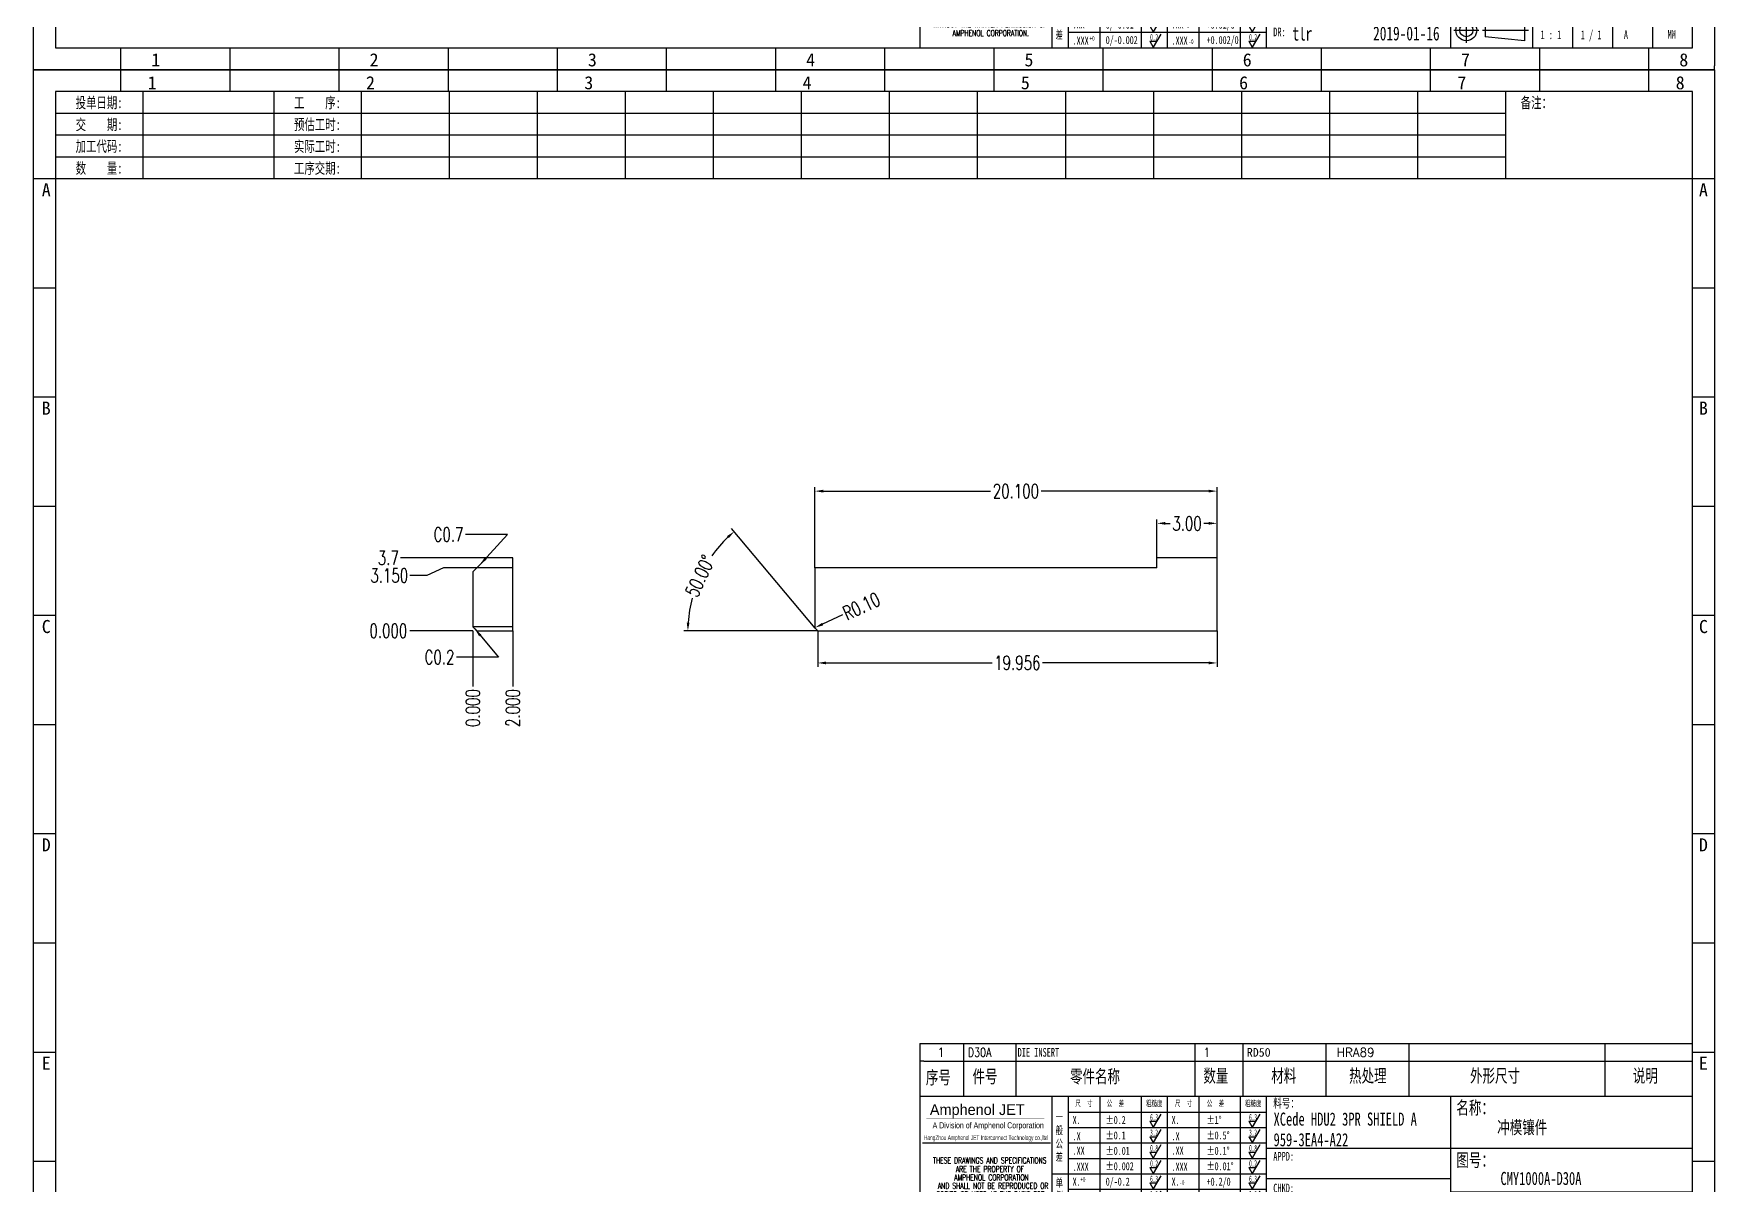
# Model space of a CAD drawing. Header units: millimetres. Extents: x -2852 to 5627, y -2271 to 1849.
# Drawn here: x -1594 to -1510, y -242 to -184.5 of the extents above; entities that cross this region are included whole.
import ezdxf
from ezdxf.enums import TextEntityAlignment as Align

# ---------------------------------------------------------------- set-up
doc = ezdxf.new("R2010")
doc.units = ezdxf.units.MM
doc.header["$PDSIZE"] = 3
for name, color, linetype in [('1', 7, 'Continuous'), ('41', 1, 'Continuous'), ('D03', 7, 'Continuous')]:
    doc.layers.add(name, color=color, linetype=linetype)
doc.styles.add('CH', font='仿宋_GB2312_0.ttf')
doc.styles.add('jet02', font='simplex.shx', dxfattribs={"width": 0.7})
doc.styles.add('SIMPLEX', font='SIMPLEX')
doc.styles.get("Standard").update_dxf_attribs({"font": '仿宋_GB2312_0.ttf', "width": 0.7})
doc.styles.add('TEXTSTYLE_1', font='TRIUMB.TTF')
doc.styles.add('TEXTSTYLE_2', font='TRIUM.TTF')
doc.styles.add('tk', font='', dxfattribs={"width": 0.7})
doc.styles.add('tk 2', font='仿宋_GB2312_0.ttf', dxfattribs={"width": 0.65})
doc.styles.add('tk 4', font='simplex.shx', dxfattribs={"width": 0.65, "bigfont": 'bigfont.shx'})
doc.styles.get('tk').set_extended_font_data('NSimSun')
doc.dimstyles.new('jet02', dxfattribs={"dimtxt": 3.5, "dimasz": 2.1, "dimexe": 1, "dimexo": 0, "dimgap": 0.5, "dimtad": 0, "dimtoh": 1, "dimdec": 3, "dimzin": 9, "dimdsep": 46, "dimtxsty": 'jet02', "dimcen": 0, "dimclrt": 256, "dimazin": 2, "dimtfac": 1, "dimtdec": 3, "dimtofl": 0, "dimtmove": 0, "dimatfit": 1, "dimfxl": 1, "dimarcsym": 0})

# ---------------------------------------------------------------- blocks, each defined once
blk = doc.blocks.new('A3-N')
at = {"layer": '1', "color": 1}
for p, q in [((0, 0), (0, 296.73)), ((0, 296.73), (420, 296.73)), ((21.82, 291.27), (21.82, 296.73)), ((49.09, 291.27), (49.09, 296.73)), ((76.36, 291.27), (76.36, 296.73)), ((103.64, 291.27), (103.64, 296.73)), ((103.64, 291.27), (103.64, 296.73)), ((103.64, 291.27), (103.64, 296.73)), ((130.91, 291.27), (130.91, 296.73)), ((158.18, 291.27), (158.18, 296.73)), ((185.45, 291.27), (185.45, 296.73)), ((212.73, 291.27), (212.73, 296.73)), ((240, 291.27), (240, 296.73)), ((267.27, 291.27), (267.27, 296.73)), ((294.55, 291.27), (294.55, 296.73)), ((321.82, 291.27), (321.82, 296.73)), ((349.09, 291.27), (349.09, 296.73)), ((376.36, 291.27), (376.36, 296.73)), ((403.64, 291.27), (403.64, 296.73)), ((420, 296.73), (420, 1)), ((5.45, 269.45), (0, 269.45)), ((420, 269.45), (414.55, 269.45)), ((5.45, 242.18), (0, 242.18)), ((420, 242.18), (414.55, 242.18)), ((5.45, 214.91), (0, 214.91)), ((420, 214.91), (414.55, 214.91)), ((5.45, 187.64), (0, 187.64)), ((420, 187.64), (414.55, 187.64)), ((5.45, 160.36), (0, 160.36)), ((420, 160.36), (414.55, 160.36)), ((5.45, 133.09), (0, 133.09)), ((420, 133.09), (414.55, 133.09)), ((5.45, 105.82), (0, 105.82)), ((420, 105.82), (414.55, 105.82)), ((5.45, 78.55), (0, 78.55)), ((420, 78.55), (414.55, 78.55)), ((5.45, 51.27), (0, 51.27)), ((420, 51.27), (414.55, 51.27)), ((222.45, 49.09), (221.45, 49.09)), ((221.45, 49.09), (221.45, 40.36)), ((222.45, 49.09), (414.55, 49.09)), ((232.36, 49.09), (232.36, 40.36)), ((245.45, 49.09), (245.45, 40.36)), ((290.18, 49.09), (290.18, 40.36)), ((302.18, 49.09), (302.18, 40.36)), ((322.91, 49.09), (322.91, 40.36)), ((343.64, 49.09), (343.64, 40.36)), ((392.73, 40.36), (392.73, 49.09)), ((258.55, 40.36), (258.55, 5.44)), ((266.45, 40.36), (266.45, 5.44)), ((276.78, 40.36), (276.78, 5.45)), ((291.18, 40.36), (291.18, 5.45)), ((301.51, 40.37), (301.51, 5.46)), ((308.01, 40.36), (308.01, 5.45)), ((354.09, 40.36), (354.09, 5.45)), ((308.01, 32.39), (258.55, 32.39)), ((308.01, 28.54), (258.55, 28.54)), ((414.55, 27.27), (308.01, 27.27)), ((5.45, 24), (0, 24)), ((308.01, 24.69), (258.55, 24.69)), ((420, 24), (414.55, 24)), ((308.01, 16.99), (258.55, 16.99)), ((354.09, 19.63), (308.01, 19.63)), ((308.01, 13.14), (258.55, 13.14)), ((414.55, 16.36), (354.09, 16.36)), ((374.55, 16.36), (374.55, 5.45)), ((384.55, 16.36), (384.55, 5.45)), ((394.55, 16.36), (394.55, 5.45)), ((404.55, 16.36), (404.55, 5.45)), ((308.01, 9.29), (258.55, 9.29)), ((308.01, 11.99), (354.09, 11.99)), ((372.51, 12.49), (362.69, 11.5)), ((362.69, 11.5), (362.69, 8.23)), ((372.51, 12.49), (372.51, 7.25)), ((414.55, 12), (374.55, 12)), ((21.82, 0), (21.82, 5.45)), ((49.09, 0), (49.09, 5.45)), ((76.36, 0), (76.36, 5.45)), ((103.64, 0), (103.64, 5.45)), ((130.91, 0), (130.91, 5.45)), ((158.18, 0), (158.18, 5.45)), ((185.45, 0), (185.45, 5.45)), ((212.73, 0), (212.73, 5.45)), ((240, 0), (240, 5.45)), ((267.27, 0), (267.27, 5.45)), ((294.55, 0), (294.55, 5.45)), ((321.82, 0), (321.82, 5.45)), ((349.09, 0), (349.09, 5.45)), ((372.51, 7.25), (362.69, 8.23)), ((376.36, 0), (376.36, 5.45)), ((403.64, 0), (403.64, 5.45)), ((1, 0), (0, 0)), ((420, 0), (1, 0)), ((420, 0), (420, 1))]:
    blk.add_line(p, q, dxfattribs=at)
at = {"layer": '1'}
for p, q in [((414.55, 278.18), (414.55, 284.73)), ((221.45, 40.36), (221.45, 5.45)), ((221.45, 40.36), (414.55, 40.36)), ((221.45, 40.36), (414.55, 40.36)), ((254.41, 40.36), (254.41, 5.45)), ((283.28, 40.36), (283.28, 5.45)), ((308.01, 36.24), (258.55, 36.24)), ((222.08, 28.67), (254.12, 28.67)), ((308.01, 20.84), (254.41, 20.84))]:
    blk.add_line(p, q, dxfattribs=at)
at = {"layer": '1', "color": 1, "ltscale": 0.05}
for p, q in [((278.93, 34.04), (279.79, 32.56)), ((278.93, 34.04), (280.65, 34.04)), ((281.68, 35.84), (279.79, 32.56)), ((303.66, 34.05), (304.52, 32.56)), ((303.66, 34.05), (305.38, 34.05)), ((306.41, 35.84), (304.52, 32.56)), ((278.93, 30.19), (279.79, 28.71)), ((278.93, 30.19), (280.65, 30.19)), ((281.68, 31.99), (279.79, 28.71)), ((303.66, 30.2), (305.38, 30.2)), ((303.66, 30.2), (304.52, 28.71)), ((306.41, 31.99), (304.52, 28.71)), ((278.93, 26.34), (279.79, 24.86)), ((278.93, 26.34), (280.65, 26.34)), ((281.68, 28.14), (279.79, 24.86)), ((303.66, 26.35), (304.52, 24.86)), ((303.66, 26.35), (305.38, 26.35)), ((306.41, 28.14), (304.52, 24.86)), ((278.93, 22.49), (280.65, 22.49)), ((278.93, 22.49), (279.79, 21.01)), ((281.68, 24.29), (279.79, 21.01)), ((303.66, 22.5), (305.38, 22.5)), ((303.66, 22.5), (304.52, 21.01)), ((306.41, 24.29), (304.52, 21.01)), ((278.93, 18.66), (279.79, 17.17)), ((278.93, 18.66), (280.65, 18.66)), ((281.68, 20.45), (279.79, 17.17)), ((303.66, 18.66), (304.52, 17.18)), ((303.66, 18.66), (305.38, 18.66)), ((306.41, 20.46), (304.52, 17.18)), ((278.93, 14.81), (280.65, 14.81)), ((278.93, 14.81), (279.79, 13.32)), ((281.68, 16.6), (279.79, 13.32)), ((281.68, 12.75), (279.79, 9.47)), ((303.66, 14.81), (305.38, 14.81)), ((303.66, 14.81), (304.52, 13.33)), ((306.41, 16.61), (304.52, 13.33)), ((306.41, 12.76), (304.52, 9.48)), ((278.93, 10.96), (279.79, 9.47)), ((278.93, 10.96), (280.65, 10.96)), ((281.68, 8.9), (279.79, 5.62)), ((303.66, 10.96), (304.52, 9.48)), ((303.66, 10.96), (305.38, 10.96)), ((306.41, 8.91), (304.52, 5.63)), ((278.93, 7.11), (279.79, 5.62)), ((278.93, 7.11), (280.65, 7.11)), ((303.66, 7.11), (305.38, 7.11)), ((303.66, 7.11), (304.52, 5.63))]:
    blk.add_line(p, q, dxfattribs=at)
at = {"layer": '1', "color": 1, "ltscale": 0.1}
for p, q in [((358.01, 13.02), (358.01, 6.71)), ((354.86, 9.87), (361.17, 9.87)), ((362.03, 9.87), (373.54, 9.87))]:
    blk.add_line(p, q, dxfattribs=at)
at = {"layer": '1'}
blk.add_lwpolyline([(221.45, 5.45), (414.55, 5.45), (414.55, 291.27), (5.45, 291.27), (5.45, 5.45), (414.55, 5.45)], dxfattribs=at)
at = {"layer": '1', "color": 7, "linetype": 'Continuous', "const_width": 0.123}
blk.add_lwpolyline([(223.11, 34.74), (252.6, 34.76)], dxfattribs=at)
at = {"layer": '1', "color": 1}
for radius in [2.62, 1.64]:
    blk.add_circle((358.01, 9.87), radius, dxfattribs=at)
at = {"layer": '41'}
for p, q in [((27.27, 291.27), (27.27, 269.45)), ((60, 291.27), (60, 269.45)), ((81.82, 291.27), (81.82, 269.45)), ((103.82, 291.27), (103.82, 269.45)), ((125.82, 291.27), (125.82, 269.45)), ((147.82, 291.27), (147.82, 269.45)), ((169.82, 291.27), (169.82, 269.45)), ((191.82, 291.27), (191.82, 269.45)), ((213.82, 291.27), (213.82, 269.45)), ((235.82, 291.27), (235.82, 269.45)), ((257.82, 291.27), (257.82, 269.45)), ((279.82, 291.27), (279.82, 269.45)), ((301.82, 291.27), (301.82, 269.45)), ((323.82, 291.27), (323.82, 269.45)), ((345.82, 291.27), (345.82, 269.45)), ((367.82, 291.27), (367.82, 269.45)), ((367.82, 285.82), (5.45, 285.82)), ((367.82, 280.36), (5.45, 280.36)), ((367.82, 274.91), (5.45, 274.91)), ((414.55, 269.45), (5.45, 269.45))]:
    blk.add_line(p, q, dxfattribs=at)
at = {"layer": '1', "color": 1}
for s, p in [('1', (29.64, 295.11)), ('2', (84.18, 295.11)), ('3', (138.73, 295.11)), ('4', (193.27, 295.11)), ('5', (247.82, 295.11)), ('6', (302.36, 295.11)), ('7', (356.91, 295.11)), ('8', (411.45, 295.11)), ('1', (30.53, 4.11)), ('2', (85.08, 4.11)), ('3', (139.62, 4.11)), ('4', (194.17, 4.11)), ('5', (248.72, 4.11)), ('6', (303.26, 4.11)), ('7', (357.81, 4.11)), ('8', (412.35, 4.11))]:
    blk.add_text(s, height=3.27, dxfattribs=at).set_placement(p, align=Align.TOP_CENTER)
at = {"layer": '1', "style": 'tk', "width": 0.7}
for s, p in [('投单日期:', (16.36, 288.55)), ('工    序:', (70.91, 288.55)), ('备注：', (375.51, 288.55)), ('交    期:', (16.36, 283.09)), ('预估工时:', (70.91, 283.09)), ('加工代码:', (16.36, 277.64)), ('实际工时:', (70.91, 277.64)), ('数    量:', (16.36, 272.18)), ('工序交期:', (70.91, 272.18))]:
    blk.add_text(s, height=2.727, dxfattribs=at).set_placement(p, align=Align.MIDDLE)
at = {"layer": '1', "color": 1}
for s, p in [('A', (2.04, 268.36)), ('B', (2.04, 213.82)), ('C', (2.04, 159.27)), ('D', (2.04, 104.73)), ('E', (2.04, 50.18))]:
    blk.add_text(s, height=3.27, dxfattribs=at).set_placement(p, align=Align.TOP_LEFT)
for s, p in [('A', (418.37, 268.36)), ('B', (418.37, 213.82)), ('C', (418.37, 159.27)), ('D', (418.37, 104.73)), ('E', (418.37, 50.18))]:
    blk.add_text(s, height=3.27, dxfattribs=at).set_placement(p, align=Align.TOP_RIGHT)
at = {"layer": '1', "color": 1, "style": 'tk 2', "width": 0.7}
for s, height, p in [('序号', 3.273, (222.96, 43.34)), ('件号', 3.273, (234.62, 43.61)), ('零件名称', 3.273, (258.97, 43.61)), ('数量', 3.273, (292.3, 43.78)), ('材料', 3.273, (309.27, 43.78)), ('热处理', 3.273, (328.71, 43.78)), ('外形尺寸', 3.273, (358.94, 43.78)), ('说明', 3.273, (399.61, 43.78)), ('料号：', 2.182, (309.77, 37.46)), ('名称：', 3.273, (355.52, 35.79)), ('图号：', 3.273, (355.52, 22.7)), ('比 例', 2.182, (376.69, 13.18)), ('页 码', 2.182, (386.85, 13.18)), ('版 次', 2.182, (396.31, 13.18)), ('单位', 2.182, (407.35, 13.18))]:
    blk.add_text(s, height=height, dxfattribs=at).set_placement(p)
at = {"layer": '1', "color": 7, "linetype": 'Continuous', "style": 'TEXTSTYLE_1'}
blk.add_text('Amphenol JET', height=2.7, dxfattribs=at).set_placement((223.96, 35.61))
at = {"layer": '1', "color": 7, "linetype": 'Continuous'}
for s, height, style, width, p in [('A Division of Amphenol Corporation', 1.5, 'TEXTSTYLE_2', 0.7, (224.64, 32.29)), ('HangZhou Amphenol JET Interconnect Technology co.,ltd ', 1.2, 'TEXTSTYLE_2', 0.6, (222.47, 29.36)), ('THESE DRAWINGS AND SPECIFICATIONS', 1.5, 'tk 4', 0.6, (224.73, 23.52)), ('ARE THE PROPERTY OF', 1.5, 'tk 4', 0.6, (230.45, 21.35)), ('AND SHALL NOT BE REPRODUCED OR', 1.5, 'tk 4', 0.6, (225.95, 17.17)), ('AMPHENOL CORPORATION', 1.5, 'tk 4', 0.6, (230.04, 19.27)), ('THE MANUFACTURE OR SALE OF APPARATUS', 1.5, 'tk 4', 0.6, (223.5, 12.92)), ('COPIED OR USED AS THE BASIS FOR', 1.5, 'tk 4', 0.6, (225.54, 15.02)), ('WITHOUT THE WRITTEN PERMISSION OF', 1.5, 'tk 4', 0.6, (224.73, 10.67)), ('AMPHENOL CORPORATION.', 1.5, 'tk 4', 0.6, (229.63, 8.4))]:
    blk.add_text(s, height=height, dxfattribs=dict(at, style=style, width=width)).set_placement(p)
at = {"layer": '1', "color": 1, "style": 'tk 2', "width": 0.7}
for s, p in [('X.', (259.64, 34.37)), ('%%P0.2', (267.9, 34.37)), ('X.', (284.37, 34.37)), ('%%P1%%D', (293.12, 34.37)), ('.X', (259.64, 30.28)), ('%%P0.1', (267.9, 30.52)), ('.X', (284.37, 30.28)), ('%%P0.5%%D', (293.12, 30.52)), ('.XX', (259.64, 26.71)), ('%%P0.01', (267.9, 26.67)), ('.XX', (284.37, 26.71)), ('%%P0.1%%D', (293.12, 26.67)), ('.XXX', (259.64, 22.68)), ('%%P0.002', (267.9, 22.82)), ('.XXX', (284.37, 22.68)), ('%%P0.01%%D', (293.12, 22.82)), ('X.', (259.64, 18.97)), ('0/-0.2', (267.9, 18.97)), ('X.', (284.37, 18.97)), ('+0.2/0', (293.12, 18.97)), ('.X', (259.64, 14.88)), ('0/-0.1', (267.9, 15.12)), ('.X', (284.37, 14.88)), ('+0.1/0', (293.12, 15.12)), ('.XX', (259.64, 11.31)), ('0/-0.01', (267.9, 11.27)), ('0/-0.002', (267.9, 7.42)), ('.XX', (284.37, 11.31)), ('+0.01/0', (293.12, 11.27)), ('+0.002/0', (293.12, 7.42)), ('.XXX', (259.64, 7.28)), ('.XXX', (284.37, 7.28))]:
    blk.add_text(s, height=2, dxfattribs=at).set_placement(p, align=Align.MIDDLE_LEFT)
at = {"layer": '1', "color": 1, "ltscale": 0.05, "style": 'tk 2', "width": 0.5}
for s, p in [('6.3', (279.01, 34.26)), ('6.3', (303.74, 34.27)), ('3.2', (279.01, 30.41)), ('3.2', (303.74, 30.42)), ('0.8', (279.01, 26.56)), ('0.8', (303.74, 26.57)), ('0.2', (279.01, 22.71)), ('0.2', (303.74, 22.72)), ('6.3', (279.01, 18.87)), ('6.3', (303.74, 18.88)), ('3.2', (279.01, 15.02)), ('0.8', (279.01, 11.17)), ('3.2', (303.74, 15.03)), ('0.8', (303.74, 11.18)), ('0.2', (279.01, 7.32)), ('0.2', (303.74, 7.33))]:
    blk.add_text(s, height=1.6, dxfattribs=at).set_placement(p)
at = {"layer": '1', "style": 'tk 2', "width": 0.7}
for s, p in [('APPD:', (309.77, 24.21)), ('CHKD:', (309.77, 16.27)), ('DR:', (309.77, 8.35))]:
    blk.add_text(s, height=2.182, dxfattribs=at).set_placement(p)
at = {"layer": '1', "color": 7, "style": 'tk 2', "width": 0.7}
blk.add_text('MM', height=2.182, dxfattribs=at).set_placement((408.31, 7.75))
at = {"layer": '1', "color": 1, "ltscale": 0.05, "char_height": 1.5, "width": 6.3627, "attachment_point": 1, "style": 'tk 2'}
for s, insert in [('尺  寸', (260.31, 39.25)), ('公  差', (268.17, 39.25)), ('粗糙度', (277.98, 39.25)), ('尺  寸', (285.2, 39.25)), ('公  差', (293.18, 39.25)), ('粗糙度', (302.71, 39.26))]:
    blk.add_mtext(s, dxfattribs=dict(at, insert=insert))
at = {"layer": '1', "ltscale": 0.05, "char_height": 2, "width": 2.5195, "attachment_point": 1, "style": 'tk 2'}
for s, insert in [('一般公差', (255.39, 36.11)), ('单侧公差', (255.39, 19.71))]:
    blk.add_mtext(s, dxfattribs=dict(at, insert=insert))
at = {"layer": '1', "color": 1, "ltscale": 0.05, "char_height": 1.2, "width": 5.1396, "attachment_point": 1, "line_spacing_factor": 0.8, "style": 'tk 2'}
for s, insert in [('+0', (261.58, 20.13)), ('-0', (286.31, 19.33)), ('+0', (261.88, 16.09)), ('-0', (286.61, 15.29)), ('+0', (262.79, 12.45)), ('+0', (263.87, 8.44)), ('-0', (287.51, 11.65)), ('-0', (288.59, 7.64))]:
    blk.add_mtext(s, dxfattribs=dict(at, insert=insert))
at = {"layer": '1', "style": 'tk 2', "width": 0.7}
for tag, p in [('PATR-NO1', (309.84, 32.96)), ('TITLE', (365.74, 30.9)), ('PATR-NO2', (309.84, 27.81)), ('DWG-NO:', (366.54, 18.14))]:
    blk.add_attdef(tag, p, '', height=3.27, dxfattribs=at)
at = {"layer": '1', "color": 1, "style": 'tk 2', "width": 0.7}
for tag, p in [('DRAW', (314.55, 7.27)), ('DATE', (334.72, 7.32))]:
    blk.add_attdef(tag, p, '', height=3.49, dxfattribs=at)
at = {"layer": '1', "style": 'tk 2', "width": 0.7}
for tag, p in [('SCALE', (376.55, 8.73)), ('SHEET', (386.6, 8.72)), ('REV', (397.38, 8.73))]:
    blk.add_attdef(tag, text='', height=2.18, dxfattribs=at).set_placement(p, align=Align.MIDDLE_LEFT)
blk = doc.blocks.new('FB3')
at = {"layer": '1', "color": 1}
for p, q in [((0, 4.36), (193.09, 4.36)), ((0, 4.36), (0, 0)), ((10.91, 4.36), (10.91, 0)), ((24, 4.36), (24, 0)), ((68.73, 4.36), (68.73, 0)), ((80.73, 4.36), (80.73, 0)), ((101.45, 4.36), (101.45, 0)), ((122.18, 4.36), (122.18, 0)), ((171.27, 0), (171.27, 4.36))]:
    blk.add_line(p, q, dxfattribs=at)
at = {"layer": '1'}
for tag, style, p in [('ITEM', 'SIMPLEX', (4.36, 2.18)), ('PARTNO', 'SIMPLEX', (12, 2.18)), ('QTY', 'SIMPLEX', (74.18, 2.18)), ('MATL', 'CH', (81.72, 2.18)), ('FINISH', 'SIMPLEX', (104.17, 2.18)), ('SPEC', 'SIMPLEX', (130.91, 2.18)), ('REMARK', 'SIMPLEX', (174.06, 2.18))]:
    blk.add_attdef(tag, text='', height=2.18, dxfattribs=dict(at, style=style)).set_placement(p, align=Align.MIDDLE_LEFT)
at = {"layer": '1', "style": 'tk', "width": 0.7}
blk.add_attdef('DIE', text='', height=2.18, dxfattribs=at).set_placement((24.43, 2.18), align=Align.MIDDLE_LEFT)
blk = doc.blocks.new('*D1532')
at = {"layer": '41', "ltscale": 0.05}
blk.add_line((-656.799, -2666.728), (-659.941, -2666.728), dxfattribs=at)
at = {"layer": 'Defpoints', "color": 0, "ltscale": 0.05}
for p in [(-659.941, -2666.728), (-656.799, -2666.728), (-656.799, -2666.728)]:
    blk.add_point(p, dxfattribs=at)
at = {"layer": '41', "ltscale": 0.05, "insert": (-661.021, -2666.728), "char_height": 0.7, "attachment_point": 5, "style": 'jet02'}
blk.add_mtext('0.000', dxfattribs=at)
blk = doc.blocks.new('*D1533')
at = {"layer": '41', "ltscale": 0.05}
for p, q in [((-658.261, -2663.578), (-659.101, -2663.953)), ((-656.599, -2663.578), (-658.261, -2663.578)), ((-659.101, -2663.953), (-659.941, -2663.953))]:
    blk.add_line(p, q, dxfattribs=at)
at = {"layer": 'Defpoints', "color": 0, "ltscale": 0.05}
for p in [(-656.599, -2663.578), (-659.941, -2663.953), (-656.799, -2666.728)]:
    blk.add_point(p, dxfattribs=at)
at = {"layer": '41', "ltscale": 0.05, "insert": (-660.975, -2663.953), "char_height": 0.7, "attachment_point": 5, "style": 'jet02'}
blk.add_mtext('3.150', dxfattribs=at)
blk = doc.blocks.new('*D1534')
at = {"layer": '41', "ltscale": 0.05}
blk.add_line((-656.099, -2663.078), (-660.408, -2663.078), dxfattribs=at)
at = {"layer": 'Defpoints', "color": 0, "ltscale": 0.05}
for p in [(-660.408, -2663.078), (-656.099, -2663.078), (-656.799, -2666.728)]:
    blk.add_point(p, dxfattribs=at)
at = {"layer": '41', "ltscale": 0.05, "insert": (-661.021, -2663.078), "char_height": 0.7, "attachment_point": 5, "style": 'jet02'}
blk.add_mtext('3.7', dxfattribs=at)
blk = doc.blocks.new('*D1535')
at = {"layer": '41', "ltscale": 0.05}
blk.add_line((-656.799, -2666.728), (-656.799, -2669.499), dxfattribs=at)
at = {"layer": 'Defpoints', "color": 0, "ltscale": 0.05}
for p in [(-656.799, -2666.728), (-656.799, -2666.728), (-656.799, -2669.499)]:
    blk.add_point(p, dxfattribs=at)
at = {"layer": '41', "ltscale": 0.05, "insert": (-656.799, -2670.579), "char_height": 0.7, "attachment_point": 5, "rotation": 90, "style": 'jet02'}
blk.add_mtext('0.000', dxfattribs=at)
blk = doc.blocks.new('*D1536')
at = {"layer": '41', "ltscale": 0.05}
blk.add_line((-654.799, -2666.728), (-654.799, -2669.499), dxfattribs=at)
at = {"layer": 'Defpoints', "color": 0, "ltscale": 0.05}
for p in [(-656.799, -2666.728), (-654.799, -2666.728), (-654.799, -2669.499)]:
    blk.add_point(p, dxfattribs=at)
at = {"layer": '41', "ltscale": 0.05, "insert": (-654.799, -2670.579), "char_height": 0.7, "attachment_point": 5, "rotation": 90, "style": 'jet02'}
blk.add_mtext('2.000', dxfattribs=at)
blk = doc.blocks.new('*D1537')
at = {"layer": '41', "ltscale": 0.05}
for p, q in [((-639.707, -2663.578), (-639.707, -2659.541)), ((-639.287, -2659.741), (-630.924, -2659.741)), ((-620.027, -2659.741), (-628.39, -2659.741)), ((-619.607, -2663.078), (-619.607, -2659.541))]:
    blk.add_line(p, q, dxfattribs=at)
for points in [[(-639.287, -2659.671), (-639.287, -2659.811), (-639.707, -2659.741)], [(-620.027, -2659.671), (-620.027, -2659.811), (-619.607, -2659.741)]]:
    blk.add_solid(points, dxfattribs=at)
at = {"layer": 'Defpoints', "color": 0, "ltscale": 0.05}
for p in [(-619.607, -2659.741), (-639.707, -2663.578), (-619.607, -2663.078)]:
    blk.add_point(p, dxfattribs=at)
at = {"layer": '41', "ltscale": 0.05, "insert": (-629.657, -2659.741), "char_height": 0.7, "attachment_point": 5, "style": 'jet02'}
blk.add_mtext('20.100', dxfattribs=at)
blk = doc.blocks.new('*D1538')
at = {"layer": '41', "ltscale": 0.05}
for p, q in [((-622.607, -2663.078), (-622.607, -2661.151)), ((-622.187, -2661.351), (-621.954, -2661.351)), ((-620.027, -2661.351), (-620.26, -2661.351)), ((-619.607, -2663.078), (-619.607, -2661.151))]:
    blk.add_line(p, q, dxfattribs=at)
for points in [[(-622.187, -2661.281), (-622.187, -2661.421), (-622.607, -2661.351)], [(-620.027, -2661.281), (-620.027, -2661.421), (-619.607, -2661.351)]]:
    blk.add_solid(points, dxfattribs=at)
at = {"layer": 'Defpoints', "color": 0, "ltscale": 0.05}
for p in [(-622.607, -2661.351), (-622.607, -2663.078), (-619.607, -2663.078)]:
    blk.add_point(p, dxfattribs=at)
at = {"layer": '41', "ltscale": 0.05, "insert": (-621.107, -2661.351), "char_height": 0.7, "attachment_point": 5, "style": 'jet02'}
blk.add_mtext('3.00', dxfattribs=at)
blk = doc.blocks.new('*D1539')
at = {"layer": '41', "ltscale": 0.05}
for p, q in [((-639.562, -2666.728), (-639.562, -2668.525)), ((-619.607, -2666.728), (-619.607, -2668.525)), ((-639.142, -2668.325), (-630.84, -2668.325)), ((-620.027, -2668.325), (-628.33, -2668.325))]:
    blk.add_line(p, q, dxfattribs=at)
for points in [[(-639.142, -2668.255), (-639.142, -2668.395), (-639.562, -2668.325)], [(-620.027, -2668.255), (-620.027, -2668.395), (-619.607, -2668.325)]]:
    blk.add_solid(points, dxfattribs=at)
at = {"layer": 'Defpoints', "color": 0, "ltscale": 0.05}
for p in [(-639.562, -2666.728), (-619.607, -2666.728), (-619.607, -2668.325)]:
    blk.add_point(p, dxfattribs=at)
at = {"layer": '41', "ltscale": 0.05, "insert": (-629.585, -2668.325), "char_height": 0.7, "attachment_point": 5, "style": 'jet02'}
blk.add_mtext('19.956', dxfattribs=at)
blk = doc.blocks.new('*D1540')
at = {"layer": '41', "ltscale": 0.05}
for p, q in [((-639.683, -2666.584), (-643.863, -2661.603)), ((-639.562, -2666.728), (-646.252, -2666.728))]:
    blk.add_line(p, q, dxfattribs=at)
for start, end in [(133.70858, 144.68877), (165.31123, 176.29142)]:
    blk.add_arc((-639.562, -2666.728), 6.49, start, end, dxfattribs=at)
for points in [[(-644.094, -2661.985), (-644, -2662.089), (-643.734, -2661.757)], [(-645.969, -2666.311), (-646.109, -2666.306), (-646.052, -2666.728)]]:
    blk.add_solid(points, dxfattribs=at)
at = {"layer": 'Defpoints', "color": 0, "ltscale": 0.05}
for p in [(-644.985, -2663.162), (-639.683, -2666.584), (-639.562, -2666.728), (-639.562, -2666.728), (-619.607, -2666.728)]:
    blk.add_point(p, dxfattribs=at)
at = {"layer": '41', "ltscale": 0.05, "insert": (-645.444, -2663.985), "char_height": 0.7, "attachment_point": 5, "rotation": 65, "style": 'jet02'}
blk.add_mtext('50.00°', dxfattribs=at)
blk = doc.blocks.new('*D1541')
at = {"layer": '41', "ltscale": 0.05}
blk.add_line((-638.324, -2665.927), (-639.316, -2666.385), dxfattribs=at)
blk.add_solid([(-639.346, -2666.322), (-639.287, -2666.449), (-639.698, -2666.562)], dxfattribs=at)
at = {"layer": 'Defpoints', "color": 0, "ltscale": 0.05}
for p in [(-639.698, -2666.562), (-639.607, -2666.52)]:
    blk.add_point(p, dxfattribs=at)
at = {"layer": '41', "ltscale": 0.05, "insert": (-637.376, -2665.489), "char_height": 0.7, "attachment_point": 5, "rotation": 24.80496, "style": 'jet02'}
blk.add_mtext('R0.10', dxfattribs=at)

msp = doc.modelspace()

# ---------------------------------------------------------------- linework, layer by layer
at = {"layer": '1', "ltscale": 0.05}
msp.add_line((-1570.0066, -214.0899), (-1572.0066, -214.0899), dxfattribs=at)
at = {"layer": 'D03', "ltscale": 0.05}
for p, q in [((-1534.8146, -210.6484), (-1537.8146, -210.6484)), ((-1537.8146, -211.1484), (-1537.8146, -210.6484)), ((-1534.8146, -214.2984), (-1534.8146, -210.6484)), ((-1572.0066, -211.3484), (-1572.0066, -214.0984)), ((-1570.0066, -214.2984), (-1570.0066, -211.1484)), ((-1537.8146, -211.1484), (-1554.9146, -211.1484)), ((-1554.9146, -211.1484), (-1554.9146, -214.0899)), ((-1572.0066, -214.0984), (-1571.8066, -214.2984)), ((-1554.8912, -214.1542), (-1554.7701, -214.2984)), ((-1571.8066, -214.2984), (-1570.0066, -214.2984)), ((-1554.7701, -214.2984), (-1534.8146, -214.2984))]:
    msp.add_line(p, q, dxfattribs=at)
for points in [[(-1570.0066, -214.2984), (-1570.0066, -210.6484), (-1571.3066, -210.6484), (-1572.0066, -211.3484)], [(-1570.0066, -211.1484), (-1571.8066, -211.1484)]]:
    msp.add_lwpolyline(points, dxfattribs=at)
msp.add_arc((-1554.8146, -214.0899), 0.1, 180, 220, dxfattribs=at)

# ---------------------------------------------------------------- block references
at = {"layer": '1', "ltscale": 0.05, "xscale": 0.2000000000000455, "yscale": 0.2000000000000455, "zscale": 0.2000000000000455}
for p, values in [((-1593.9569, -186.2581), {'DWG-NO:': 'CMY1000A-S30A', 'TITLE': '冲模镶件', 'REV': 'A', 'SHEET': '1 / 1', 'DRAW': 'tlr', 'DATE': '2019-01-16', 'PATR-NO1': 'XCede HDU2 3PR SHIELD A', 'PATR-NO2': '959-3EA4-A22', 'SCALE': '1 : 1'}), ((-1593.9569, -245.6035), {'DWG-NO:': 'CMY1000A-D30A', 'TITLE': '冲模镶件', 'REV': 'A', 'SHEET': '1 / 1', 'DRAW': 'tlr', 'DATE': '2019-01-16', 'PATR-NO1': 'XCede HDU2 3PR SHIELD A', 'PATR-NO2': '959-3EA4-A22', 'SCALE': '1 : 1'})]:
    msp.add_blockref('A3-N', p, dxfattribs=at).add_auto_attribs(values)
at = {"layer": '1', "ltscale": 0.05}
ref = msp.add_blockref('FB3', (-1549.666, -235.7854), dxfattribs=dict(at, xscale=0.2000000000000455, yscale=0.2000000000000455, zscale=0.2000000000000455))
ref.add_attrib('PARTNO', 'D30A', dxfattribs={"height": 0.43636, "style": 'SIMPLEX', "width": 0.8}).set_placement((-1547.266, -235.349), align=Align.MIDDLE_LEFT)
ref.add_attrib('ITEM', '1', dxfattribs={"height": 0.4364, "style": 'SIMPLEX'}).set_placement((-1548.7933, -235.349), align=Align.MIDDLE_LEFT)
ref.add_attrib('DIE', 'DIE INSERT', dxfattribs={"height": 0.43636, "style": 'tk', "width": 0.7}).set_placement((-1544.78, -235.349), align=Align.MIDDLE_LEFT)
ref.add_attrib('QTY', '1', dxfattribs={"height": 0.4364, "style": 'SIMPLEX'}).set_placement((-1535.5061, -235.349), align=Align.MIDDLE_LEFT)
ref.add_attrib('MATL', 'RD50', dxfattribs={"height": 0.43636, "style": 'CH'}).set_placement((-1533.3228, -235.349), align=Align.MIDDLE_LEFT)
ref.add_attrib('FINISH', 'HRA89', dxfattribs={"height": 0.43636, "style": 'SIMPLEX'}).set_placement((-1528.8315, -235.349), align=Align.MIDDLE_LEFT)

# ---------------------------------------------------------------- texts
at = {"layer": '41', "ltscale": 0.05, "char_height": 0.7, "attachment_point": 6, "style": 'jet02'}
for s, insert in [('C0.7', (-1572.4746, -209.4796)), ('C0.2', (-1572.9267, -215.6041))]:
    msp.add_mtext(s, dxfattribs=dict(at, insert=insert))

# ---------------------------------------------------------------- dimensions: what is measured, and where the dimension line sits
at = {"layer": '41', "ltscale": 0.05}
for base, p1, p2, override, picture, middle, set_off in [((-1534.8146, -207.3112), (-1554.9146, -211.1484), (-1534.8146, -210.6484), {"dimscale": 0.2, "dimtoh": 0, "dimzin": 1, "dimclrd": 256, "dimclre": 256, "dimadec": 3, "dimazin": 0, "dimatfit": 3, "dimlwd": -1, "dimlwe": -1}, '*D1537', (-1544.8646, -207.3112), (-915.2077, 2452.4298)), ((-1537.8146, -208.9207), (-1534.8146, -210.6484), (-1537.8146, -210.6484), {"dimscale": 0.2, "dimtoh": 0, "dimdec": 2, "dimzin": 1, "dimclrd": 256, "dimclre": 256, "dimazin": 0, "dimatfit": 3, "dimlwd": -1, "dimlwe": -1}, '*D1538', (-1536.3146, -208.9207), (-915.2077, 2452.4298)), ((-1534.81456, -215.89546), (-1554.77014, -214.29841), (-1534.81456, -214.29841), {"dimscale": 0.2, "dimtoh": 0, "dimzin": 1, "dimclrd": 256, "dimclre": 256, "dimadec": 3, "dimazin": 0, "dimatfit": 3, "dimlwd": -1, "dimlwe": -1}, '*D1539', (-1544.79235, -215.89546), (-915.2077, 2452.42982))]:
    dim = msp.add_linear_dim(base=base, p1=p1, p2=p2, dimstyle='jet02', override=override, dxfattribs=at)
    dim.commit()
    dim.dimension.update_dxf_attribs({"geometry": picture, "text_midpoint": middle, "insert": set_off})
dim = msp.add_angular_dim_2l(base=(-1560.1924, -210.73213), line1=((-1554.77014, -214.29841), (-1534.81456, -214.29841)), line2=((-1554.89117, -214.15417), (-1554.77014, -214.29841)), dimstyle='jet02', override={"dimscale": 0.2, "dimtoh": 0, "dimdec": 2, "dimzin": 1, "dimclrd": 256, "dimclre": 256, "dimazin": 0, "dimatfit": 3, "dimlwd": -1, "dimlwe": -1}, dxfattribs=at)
dim.commit()
dim.dimension.update_dxf_attribs({"geometry": '*D1540', "text_midpoint": (-1560.65202, -211.55564), "insert": (-915.2077, 2452.42982)})
for feature_location, offset, dtype, origin, override, picture, middle, set_off in [((-1571.3066292261, -210.6484052224), (-4.3091751588, 0), 0, (-1572.0066292261, -214.2984052224), {"dimscale": 0.2, "dimtoh": 0, "dimdec": 1, "dimzin": 1, "dimclrd": 256, "dimclre": 256, "dimadec": 1, "dimazin": 0, "dimatfit": 3, "dimlwd": -1, "dimlwe": -1}, '*D1534', (-1576.2291377182, -210.6484052224), (-915.2077048823, 2452.4298167741)), ((-1571.8066, -211.1484), (-3.3425, -0.375), 0, (-1572.0066, -214.2984), {"dimscale": 0.2, "dimtoh": 0, "dimzin": 1, "dimclrd": 256, "dimclre": 256, "dimadec": 3, "dimazin": 0, "dimatfit": 3, "dimlwd": -1, "dimlwe": -1}, '*D1533', (-1576.1825, -211.5234), (-915.2077, 2452.4298)), ((-1572.0066292261, -214.2984052224), (-3.1425084921, 0), 0, (-1572.0066292261, -214.2984052224), {"dimscale": 0.2, "dimtoh": 0, "dimzin": 1, "dimclrd": 256, "dimclre": 256, "dimadec": 3, "dimazin": 0, "dimatfit": 3, "dimlwd": -1, "dimlwe": -1}, '*D1532', (-1576.2291377182, -214.2984052224), (-915.2077048823, 2452.4298167741)), ((-1572.0066292261, -214.2984052224), (0, -2.7705931351), 1, (-1572.0066292261, -214.2984052224), {"dimscale": 0.2, "dimtoh": 0, "dimzin": 1, "dimclrd": 256, "dimclre": 256, "dimadec": 3, "dimazin": 0, "dimatfit": 3, "dimlwd": -1, "dimlwe": -1}, '*D1535', (-1572.0066292261, -218.1489983575), (-915.2077048823, 2452.4298167741)), ((-1570.0066, -214.2984), (0, -2.7706), 1, (-1572.0066, -214.2984), {"dimscale": 0.2, "dimtoh": 0, "dimzin": 1, "dimclrd": 256, "dimclre": 256, "dimadec": 3, "dimazin": 0, "dimatfit": 3, "dimlwd": -1, "dimlwe": -1}, '*D1536', (-1570.0066, -218.149), (-915.2077, 2452.4298))]:
    dim = msp.add_ordinate_dim(feature_location=feature_location, offset=offset, dtype=dtype, origin=origin, dimstyle='jet02', override=override, dxfattribs=at)
    dim.commit()
    dim.dimension.update_dxf_attribs({"geometry": picture, "text_midpoint": middle, "insert": set_off})
dim = msp.add_radius_dim(center=(-1554.8146, -214.0899), mpoint=(-1554.9053, -214.1318), dimstyle='jet02', override={"dimscale": 0.2, "dimtoh": 0, "dimdec": 2, "dimzin": 1, "dimclrd": 256, "dimclre": 256, "dimazin": 0, "dimatfit": 3, "dimlwd": -1, "dimlwe": -1}, dxfattribs=at)
dim.commit()
dim.dimension.update_dxf_attribs({"geometry": '*D1541', "text_midpoint": (-1552.5835, -213.0588), "dimtype": 132, "insert": (-915.2077, 2452.4298)})

# ---------------------------------------------------------------- leaders
at = {"layer": '41', "ltscale": 0.05, "annotation_type": 0, "has_hookline": 1, "hookline_direction": 1, "text_width": 1.5167}
for points, override in [([(-1571.6566, -210.9984), (-1570.2746, -209.4796), (-1572.3746, -209.4796)], {"dimscale": 0.2, "dimtoh": 0, "dimdec": 2, "dimzin": 1, "dimclrd": 256, "dimclre": 256, "dimazin": 0, "dimatfit": 3, "dimlwd": -1, "dimlwe": -1}), ([(-1571.9066, -214.1984), (-1570.7267, -215.6041), (-1572.8267, -215.6041)], {"dimscale": 0.2, "dimtoh": 0, "dimzin": 1, "dimclrd": 256, "dimclre": 256, "dimadec": 3, "dimazin": 0, "dimatfit": 3, "dimlwd": -1, "dimlwe": -1})]:
    msp.add_leader(points, dimstyle='jet02', override=override, dxfattribs=at)

doc.saveas('drawing.dxf')
